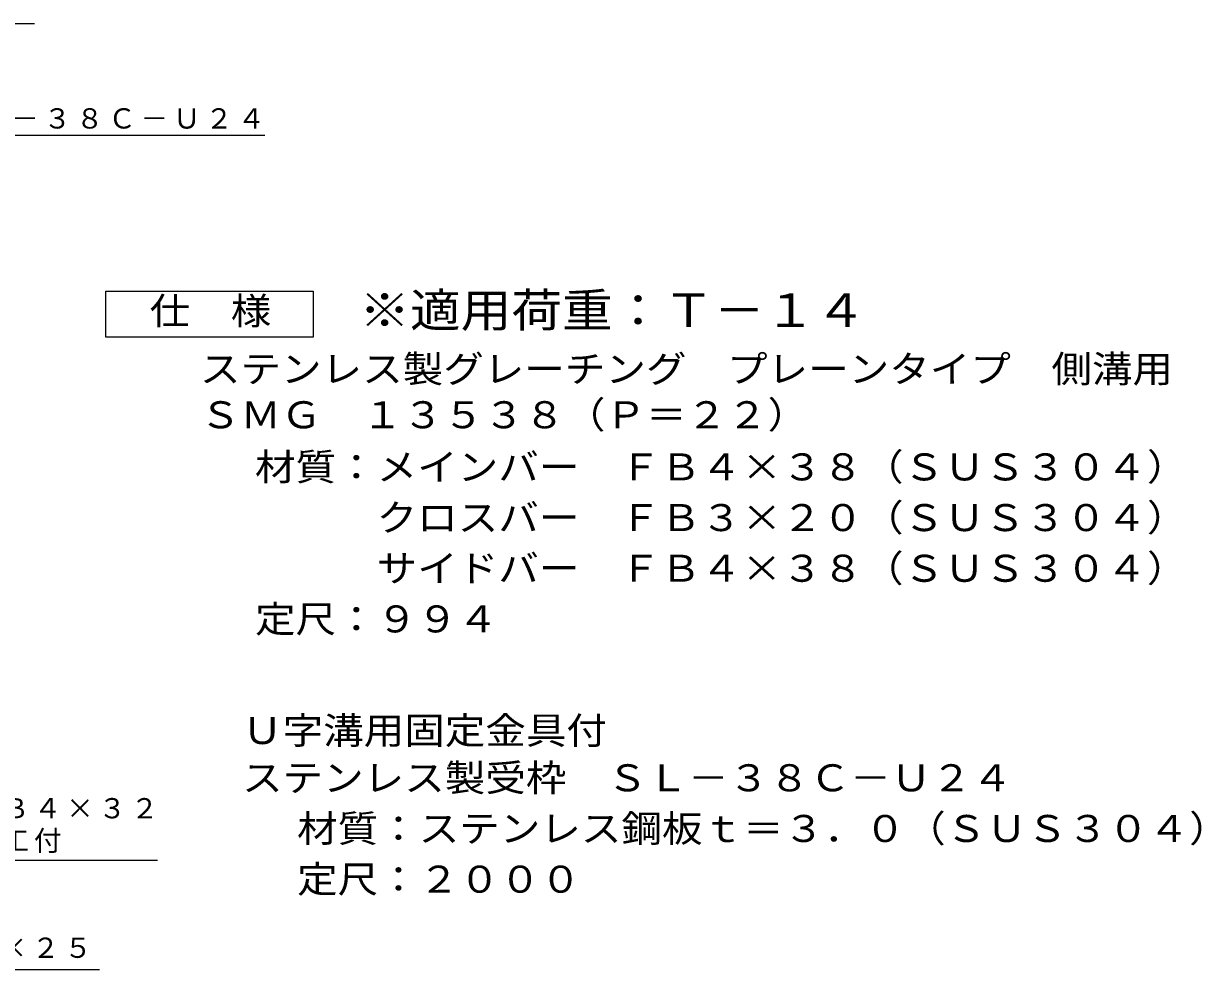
# Model space of a CAD drawing. Units: millimetres, scale not verified. Extents: x -298 to 466, y -388 to 312.
# Drawn here: x 210.6 to 466.2, y -172.6 to 32.7 of the extents above; entities that cross this region are included whole.
import ezdxf
from ezdxf.enums import TextEntityAlignment as Align

# ---------------------------------------------------------------- set-up
doc = ezdxf.new("R2010")
doc.units = ezdxf.units.MM
doc.header["$LTSCALE"] = 2
doc.layers.add('D-5', color=7, linetype='Continuous', lineweight=9)
doc.styles.add('ＭＳ ゴシック', font='')
doc.styles.get('ＭＳ ゴシック').set_extended_font_data('MS Gothic')

msp = doc.modelspace()

# ---------------------------------------------------------------- linework, layer by layer
at = {"layer": 'D-5'}
for p, q in [((126.365, 32.716), (212.97, 32.716)), ((137.696, 8.484), (262.983, 8.484)), ((239.679, -148.974), (158.907, -148.974)), ((147.286, -172.585), (227.057, -172.585))]:
    msp.add_line(p, q, dxfattribs=at)
msp.add_lwpolyline([(228.453, -35.353), (228.453, -25.353), (273.453, -25.353), (273.453, -35.353)], close=True, dxfattribs=at)

# ---------------------------------------------------------------- texts
at = {"layer": 'D-5', "color": 3, "style": 'ＭＳ ゴシック', "width": 1.1}
msp.add_text('※適用荷重：Ｔ－１４', height=7.331, dxfattribs=at).set_placement((283.453, -35.353), align=Align.BOTTOM_LEFT)
at = {"layer": 'D-5', "color": 2, "style": 'ＭＳ ゴシック', "width": 1.1}
for s, p in [('仕\u3000様', (237.953, -34.353)), ('ステンレス製グレーチング\u3000プレーンタイプ\u3000側溝用', (248.871, -46.937)), ('ＳＭＧ\u3000１３５３８（Ｐ＝２２）', (248.871, -56.888)), ('材質：メインバー\u3000ＦＢ４×３８（ＳＵＳ３０４）', (260.813, -68.205)), ('\u3000\u3000\u3000クロスバー\u3000ＦＢ３×２０（ＳＵＳ３０４）', (260.813, -79.205)), ('\u3000\u3000\u3000サイドバー\u3000ＦＢ４×３８（ＳＵＳ３０４）', (260.813, -90.205)), ('定尺：９９４', (260.813, -101.205)), ('Ｕ字溝用固定金具付', (258.007, -125.42)), ('ステンレス製受枠\u3000ＳＬ－３８Ｃ－Ｕ２４', (258.007, -135.683)), ('材質：ステンレス鋼板ｔ＝３．０（ＳＵＳ３０４）', (269.95, -146.683)), ('定尺：２０００', (269.95, -157.683))]:
    msp.add_text(s, height=5.865, dxfattribs=at).set_placement(p, align=Align.BOTTOM_LEFT)
at = {"layer": 'D-5', "char_height": 4.399, "attachment_point": 7, "style": 'ＭＳ ゴシック'}
for s, insert in [('\\T1.17;ステンレス製受枠ＳＬ－３８Ｃ－Ｕ２４', (137.7, 9.436)), ('\\T1.17;固定金具：ＦＢ４×３２', (163.679, -140.307)), ('\\T1.17;Ｍ６タップ加工付', (163.679, -147.307)), ('\\T1.17;六角ボルト：Ｍ６×２５', (149.235, -170.585))]:
    msp.add_mtext(s, dxfattribs=dict(at, insert=insert))

doc.saveas('drawing.dxf')
